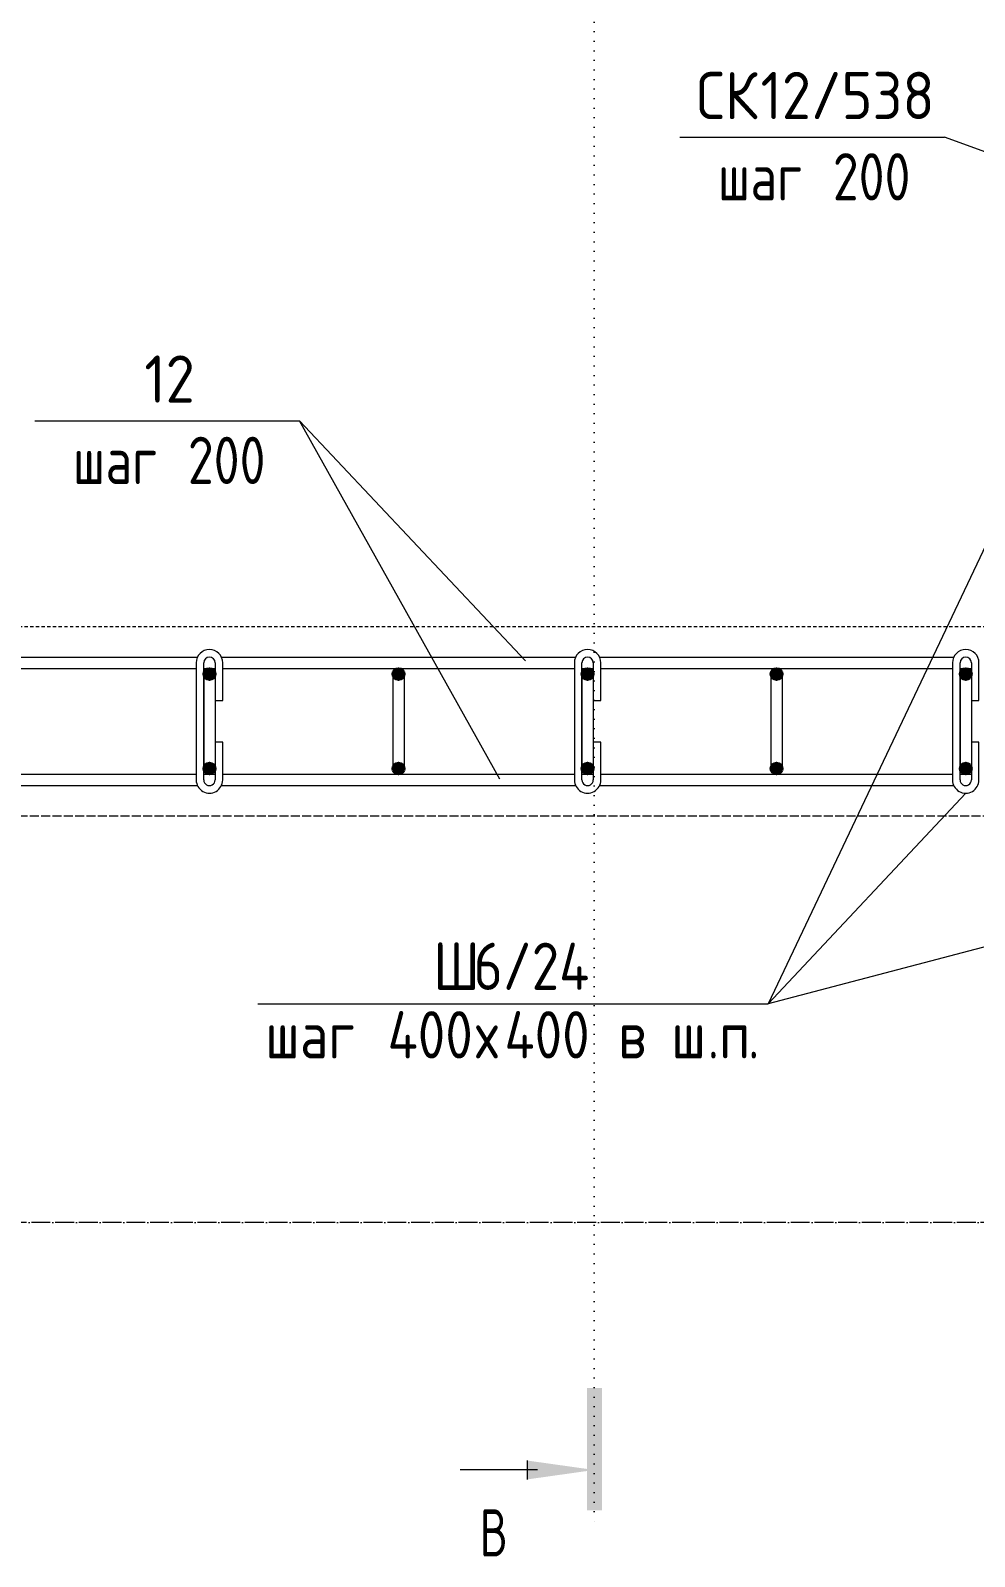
# Model space of a CAD drawing. Header units: millimetres. Extents: x -35709 to -15218, y -2926 to 78616.
# Drawn here: x -32939 to -31941, y 75552 to 77166 of the extents above; entities that cross this region are included whole.
import ezdxf

# ---------------------------------------------------------------- set-up
doc = ezdxf.new("R2010")
doc.units = ezdxf.units.MM
for name, pattern in [('01 Штриховая _4 мм_', [6, 3.5, -2.5]), ('01 Штриховая _8 мм_', [12, 8, -4]), ('02 Штрихпунктирная _20 мм_', [25, 20, -2.5, 0, -2.5]), ('04 Пунктир 10мм', [10, 0, -10])]:
    doc.linetypes.add(name, pattern=pattern)
for name, color, linetype, lineweight in [('AA_Oformlenie', 7, 'Continuous', 9), ('AA_Razrez', 7, 'Continuous', 9), ('AA_Vinoska', 7, 'Continuous', 9), ('KR_Armatura', 7, 'Continuous', 20), ('KR_Armatura_Tonkie', 7, 'Continuous', 20), ('Оси', 7, 'Continuous', 9)]:
    doc.layers.add(name, color=color, linetype=linetype, lineweight=lineweight)
doc.layers.add('AF_Stena_Опалубка', color=7, linetype='Continuous', lineweight=20, true_color=0x0063c6)
doc.layers.add('KR_Fundament', color=7, linetype='Continuous', lineweight=20, true_color=0x804000)
doc.styles.add('ISOCPEUR', font='isocpeur.TTF', dxfattribs={"width": 0.7, "height": 50})
doc.styles.add('ISOCPEUR_1', font='isocpeur.TTF', dxfattribs={"width": 0.9, "height": 50})
doc.styles.add('ISOCPEUR_2', font='isocpeur.TTF', dxfattribs={"width": 0.8, "height": 50})
doc.styles.add('ISOCPEUR_4', font='isocpeur.TTF', dxfattribs={"width": 0.85, "height": 50})

# ---------------------------------------------------------------- blocks, each defined once
blk = doc.blocks.new('079_Шпилька _ЭлУзла_ - d8 А240-3884576-План армирования стен')
at = {"layer": 'AA_Oformlenie'}
for p, q in [((40, 14), (0, 14)), ((0, 6), (40, 6)), ((40, 6), (40, 14)), ((124, 14), (84, 14)), ((84, 14), (84, 6)), ((84, 6), (124, 6)), ((124, -6), (0, -6)), ((0, -14), (124, -14))]:
    blk.add_line(p, q, dxfattribs=at)
for centre, radius, start, end in [((0, 0), 14, 90, 270), ((0, 0), 6, 90, 270), ((124, 0), 14, 270, 90), ((124, 0), 6, 270, 90)]:
    blk.add_arc(centre, radius, start, end, dxfattribs=at)
blk = doc.blocks.new('Разрез - Номер узла_ сзади-394133-План армирования стен')
at = {"layer": 'AA_Razrez'}
for points in [[(7.329, 0.404), (7.329, -0.394), (0.873, -0.394), (0.873, 0.404)], [(3.497, -3.533), (2.503, -3.533), (3, 0)]]:
    blk.add_hatch(color=256, dxfattribs=at).paths.add_polyline_path(points)
for p, q in [((3, -3), (3, -7.096)), ((2.503, -3.533), (3.497, -3.533))]:
    blk.add_line(p, q, dxfattribs=at)
blk = doc.blocks.new('042_М_Арматуры - Диам длина поз _ Шаг-2260295-План армирования стен')
at = {"layer": 'AA_Vinoska'}
blk.add_line((-7, 0), (7, 0), dxfattribs=at)
blk = doc.blocks.new('044_М_Универсальная с полкой - Марка_Комментарий полка 27-3828024-План армирования стен')
at = {"layer": 'AA_Vinoska'}
blk.add_line((-13.5, 0), (13.5, 0), dxfattribs=at)

msp = doc.modelspace()

# ---------------------------------------------------------------- hatches: boundary and pattern name
at = {"layer": 'KR_Armatura', "lineweight": 35}
h = msp.add_hatch(color=256, dxfattribs=at)
edge = h.paths.add_edge_path()
edge.add_arc((-32750.0616, 76485), 6, 0, 360)
for points in [[(-32753.0616, 76479.8038), (-32747.0616, 76479.8038), (-32744.0616, 76485), (-32747.0616, 76490.1962), (-32753.0616, 76490.1962), (-32756.0616, 76485)], [(-32553.0616, 76479.8038), (-32547.0616, 76479.8038), (-32544.0616, 76485), (-32547.0616, 76490.1962), (-32553.0616, 76490.1962), (-32556.0616, 76485)], [(-32353.0616, 76479.8038), (-32347.0616, 76479.8038), (-32344.0616, 76485), (-32347.0616, 76490.1962), (-32353.0616, 76490.1962), (-32356.0616, 76485)], [(-32153.0616, 76479.8038), (-32147.0616, 76479.8038), (-32144.0616, 76485), (-32147.0616, 76490.1962), (-32153.0616, 76490.1962), (-32156.0616, 76485)], [(-31953.0616, 76479.8038), (-31947.0616, 76479.8038), (-31944.0616, 76485), (-31947.0616, 76490.1962), (-31953.0616, 76490.1962), (-31956.0616, 76485)], [(-32753.0616, 76379.8038), (-32747.0616, 76379.8038), (-32744.0616, 76385), (-32747.0616, 76390.1962), (-32753.0616, 76390.1962), (-32756.0616, 76385)], [(-32553.0616, 76379.8038), (-32547.0616, 76379.8038), (-32544.0616, 76385), (-32547.0616, 76390.1962), (-32553.0616, 76390.1962), (-32556.0616, 76385)], [(-32353.0616, 76379.8038), (-32347.0616, 76379.8038), (-32344.0616, 76385), (-32347.0616, 76390.1962), (-32353.0616, 76390.1962), (-32356.0616, 76385)], [(-32153.0616, 76379.8038), (-32147.0616, 76379.8038), (-32144.0616, 76385), (-32147.0616, 76390.1962), (-32153.0616, 76390.1962), (-32156.0616, 76385)], [(-31953.0616, 76379.8038), (-31947.0616, 76379.8038), (-31944.0616, 76385), (-31947.0616, 76390.1962), (-31953.0616, 76390.1962), (-31956.0616, 76385)]]:
    msp.add_hatch(color=256, dxfattribs=at).paths.add_polyline_path(points)
h = msp.add_hatch(color=256, dxfattribs=at)
edge = h.paths.add_edge_path()
edge.add_arc((-32550.0616, 76485), 6, 0, 360)
h = msp.add_hatch(color=256, dxfattribs=at)
edge = h.paths.add_edge_path()
edge.add_arc((-32350.0616, 76485), 6, 0, 360)
h = msp.add_hatch(color=256, dxfattribs=at)
edge = h.paths.add_edge_path()
edge.add_arc((-32150.0616, 76485), 6, 0, 360)
h = msp.add_hatch(color=256, dxfattribs=at)
edge = h.paths.add_edge_path()
edge.add_arc((-31950.0616, 76485), 6, 0, 360)
h = msp.add_hatch(color=256, dxfattribs=at)
edge = h.paths.add_edge_path()
edge.add_arc((-32750.0616, 76385), 6, 0, 360)
h = msp.add_hatch(color=256, dxfattribs=at)
edge = h.paths.add_edge_path()
edge.add_arc((-32550.0616, 76385), 6, 0, 360)
h = msp.add_hatch(color=256, dxfattribs=at)
edge = h.paths.add_edge_path()
edge.add_arc((-32350.0616, 76385), 6, 0, 360)
h = msp.add_hatch(color=256, dxfattribs=at)
edge = h.paths.add_edge_path()
edge.add_arc((-32150.0616, 76385), 6, 0, 360)
h = msp.add_hatch(color=256, dxfattribs=at)
edge = h.paths.add_edge_path()
edge.add_arc((-31950.0616, 76385), 6, 0, 360)

# ---------------------------------------------------------------- linework, layer by layer
at = {"layer": 'AA_Razrez', "color": 7, "linetype": '04 Пунктир 10мм', "true_color": 0xffffff}
msp.add_line((-32342.924, 78568.4424), (-32342.924, 75583.0699), dxfattribs=at)
at = {"layer": 'AA_Vinoska'}
for p, q in [((-31780.6776, 76983.3355), (-31972.4558, 77052.9814)), ((-31856.0616, 76775), (-32158.987, 76136.3245)), ((-32442.7959, 76373.6645), (-32654.702, 76753.0158)), ((-32415.6178, 76499.0774), (-32654.702, 76753.0158)), ((-31310.0616, 76359), (-32158.987, 76136.3245)), ((-31950.0616, 76359), (-32158.987, 76136.3245))]:
    msp.add_line(p, q, dxfattribs=at)
at = {"layer": 'AF_Stena_Опалубка', "linetype": '01 Штриховая _4 мм_'}
for p, q in [((-31880.0616, 76535), (-34680.0616, 76535)), ((-34680.0616, 76335), (-31880.0616, 76335))]:
    msp.add_line(p, q, dxfattribs=at)
at = {"layer": 'KR_Armatura', "lineweight": 35}
for p, q in [((-32753.0616, 76490.1962), (-32756.0616, 76485)), ((-32756.0616, 76485), (-32753.0616, 76479.8038)), ((-32747.0616, 76490.1962), (-32753.0616, 76490.1962)), ((-32753.0616, 76479.8038), (-32747.0616, 76479.8038)), ((-32744.0616, 76485), (-32747.0616, 76490.1962)), ((-32747.0616, 76479.8038), (-32744.0616, 76485)), ((-32553.0616, 76490.1962), (-32556.0616, 76485)), ((-32556.0616, 76485), (-32553.0616, 76479.8038)), ((-32547.0616, 76490.1962), (-32553.0616, 76490.1962)), ((-32553.0616, 76479.8038), (-32547.0616, 76479.8038)), ((-32544.0616, 76485), (-32547.0616, 76490.1962)), ((-32547.0616, 76479.8038), (-32544.0616, 76485)), ((-32353.0616, 76490.1962), (-32356.0616, 76485)), ((-32356.0616, 76485), (-32353.0616, 76479.8038)), ((-32347.0616, 76490.1962), (-32353.0616, 76490.1962)), ((-32353.0616, 76479.8038), (-32347.0616, 76479.8038)), ((-32344.0616, 76485), (-32347.0616, 76490.1962)), ((-32347.0616, 76479.8038), (-32344.0616, 76485)), ((-32153.0616, 76490.1962), (-32156.0616, 76485)), ((-32156.0616, 76485), (-32153.0616, 76479.8038)), ((-32147.0616, 76490.1962), (-32153.0616, 76490.1962)), ((-32153.0616, 76479.8038), (-32147.0616, 76479.8038)), ((-32144.0616, 76485), (-32147.0616, 76490.1962)), ((-32147.0616, 76479.8038), (-32144.0616, 76485)), ((-31953.0616, 76490.1962), (-31956.0616, 76485)), ((-31956.0616, 76485), (-31953.0616, 76479.8038)), ((-31947.0616, 76490.1962), (-31953.0616, 76490.1962)), ((-31953.0616, 76479.8038), (-31947.0616, 76479.8038)), ((-31944.0616, 76485), (-31947.0616, 76490.1962)), ((-31947.0616, 76479.8038), (-31944.0616, 76485)), ((-32753.0616, 76390.1962), (-32756.0616, 76385)), ((-32756.0616, 76385), (-32753.0616, 76379.8038)), ((-32747.0616, 76390.1962), (-32753.0616, 76390.1962)), ((-32744.0616, 76385), (-32747.0616, 76390.1962)), ((-32747.0616, 76379.8038), (-32744.0616, 76385)), ((-32553.0616, 76390.1962), (-32556.0616, 76385)), ((-32556.0616, 76385), (-32553.0616, 76379.8038)), ((-32547.0616, 76390.1962), (-32553.0616, 76390.1962)), ((-32544.0616, 76385), (-32547.0616, 76390.1962)), ((-32547.0616, 76379.8038), (-32544.0616, 76385)), ((-32353.0616, 76390.1962), (-32356.0616, 76385)), ((-32356.0616, 76385), (-32353.0616, 76379.8038)), ((-32347.0616, 76390.1962), (-32353.0616, 76390.1962)), ((-32344.0616, 76385), (-32347.0616, 76390.1962)), ((-32347.0616, 76379.8038), (-32344.0616, 76385)), ((-32153.0616, 76390.1962), (-32156.0616, 76385)), ((-32156.0616, 76385), (-32153.0616, 76379.8038)), ((-32147.0616, 76390.1962), (-32153.0616, 76390.1962)), ((-32144.0616, 76385), (-32147.0616, 76390.1962)), ((-32147.0616, 76379.8038), (-32144.0616, 76385)), ((-31953.0616, 76390.1962), (-31956.0616, 76385)), ((-31956.0616, 76385), (-31953.0616, 76379.8038)), ((-31947.0616, 76390.1962), (-31953.0616, 76390.1962)), ((-31944.0616, 76385), (-31947.0616, 76390.1962)), ((-31947.0616, 76379.8038), (-31944.0616, 76385)), ((-32753.0616, 76379.8038), (-32747.0616, 76379.8038)), ((-32553.0616, 76379.8038), (-32547.0616, 76379.8038)), ((-32353.0616, 76379.8038), (-32347.0616, 76379.8038)), ((-32153.0616, 76379.8038), (-32147.0616, 76379.8038)), ((-31953.0616, 76379.8038), (-31947.0616, 76379.8038))]:
    msp.add_line(p, q, dxfattribs=at)
for centre in [(-32750.0616, 76485), (-32550.0616, 76485), (-32350.0616, 76485), (-32150.0616, 76485), (-31950.0616, 76485), (-32750.0616, 76385), (-32550.0616, 76385), (-32350.0616, 76385), (-32150.0616, 76385), (-31950.0616, 76385)]:
    msp.add_circle(centre, 6, dxfattribs=at)
at = {"layer": 'KR_Armatura_Tonkie'}
for p, q in [((-33137.523, 76503), (-32762.6002, 76503)), ((-32737.523, 76503), (-32362.6002, 76503)), ((-32337.523, 76503), (-31962.6002, 76503)), ((-33136.0616, 76491), (-32764.0616, 76491)), ((-32756.0616, 76491), (-32744.0616, 76491)), ((-32756.0616, 76485), (-32756.0616, 76449)), ((-32744.0616, 76485), (-32744.0616, 76449)), ((-32736.0616, 76491), (-32364.0616, 76491)), ((-32556.0616, 76485), (-32556.0616, 76449)), ((-32544.0616, 76485), (-32544.0616, 76449)), ((-32356.0616, 76491), (-32344.0616, 76491)), ((-32356.0616, 76485), (-32356.0616, 76449)), ((-32344.0616, 76485), (-32344.0616, 76449)), ((-32336.0616, 76491), (-31964.0616, 76491)), ((-32156.0616, 76485), (-32156.0616, 76449)), ((-32144.0616, 76485), (-32144.0616, 76449)), ((-31956.0616, 76491), (-31944.0616, 76491)), ((-31956.0616, 76485), (-31956.0616, 76449)), ((-31944.0616, 76485), (-31944.0616, 76449)), ((-32756.0616, 76449), (-32756.0616, 76421)), ((-32744.0616, 76449), (-32744.0616, 76421)), ((-32556.0616, 76449), (-32556.0616, 76421)), ((-32544.0616, 76449), (-32544.0616, 76421)), ((-32356.0616, 76449), (-32356.0616, 76421)), ((-32344.0616, 76449), (-32344.0616, 76421)), ((-32156.0616, 76449), (-32156.0616, 76421)), ((-32144.0616, 76449), (-32144.0616, 76421)), ((-31956.0616, 76449), (-31956.0616, 76421)), ((-31944.0616, 76449), (-31944.0616, 76421)), ((-32756.0616, 76421), (-32756.0616, 76385)), ((-32744.0616, 76421), (-32744.0616, 76385)), ((-32556.0616, 76421), (-32556.0616, 76385)), ((-32544.0616, 76421), (-32544.0616, 76385)), ((-32356.0616, 76421), (-32356.0616, 76385)), ((-32344.0616, 76421), (-32344.0616, 76385)), ((-32156.0616, 76421), (-32156.0616, 76385)), ((-32144.0616, 76421), (-32144.0616, 76385)), ((-31956.0616, 76421), (-31956.0616, 76385)), ((-31944.0616, 76421), (-31944.0616, 76385)), ((-33137.523, 76367), (-32762.6002, 76367)), ((-33136.0616, 76379), (-32764.0616, 76379)), ((-32756.0616, 76379), (-32744.0616, 76379)), ((-32737.523, 76367), (-32362.6002, 76367)), ((-32736.0616, 76379), (-32364.0616, 76379)), ((-32356.0616, 76379), (-32344.0616, 76379)), ((-32337.523, 76367), (-31962.6002, 76367)), ((-32336.0616, 76379), (-31964.0616, 76379)), ((-31956.0616, 76379), (-31944.0616, 76379))]:
    msp.add_line(p, q, dxfattribs=at)
for centre, start, end in [((-32750.0616, 76485), 0, 180), ((-32550.0616, 76485), 0, 180), ((-32350.0616, 76485), 0, 180), ((-32150.0616, 76485), 0, 180), ((-31950.0616, 76485), 0, 180), ((-32750.0616, 76385), 180, 0), ((-32550.0616, 76385), 180, 0), ((-32350.0616, 76385), 180, 0), ((-32150.0616, 76385), 180, 0), ((-31950.0616, 76385), 180, 0)]:
    msp.add_arc(centre, 6, start, end, dxfattribs=at)
at = {"layer": 'KR_Fundament', "linetype": '01 Штриховая _8 мм_'}
msp.add_line((-34980.0616, 76335), (-29660.0616, 76335), dxfattribs=at)
at = {"layer": 'Оси', "linetype": '02 Штрихпунктирная _20 мм_'}
msp.add_line((-28927.4716, 75905), (-34748.5887, 75905), dxfattribs=at)

# ---------------------------------------------------------------- block references
at = {"layer": 'AA_Oformlenie', "rotation": 269.9999999999996}
for p in [(-32750.0616, 76497), (-32350.0616, 76497), (-31950.0616, 76497)]:
    msp.add_blockref('079_Шпилька _ЭлУзла_ - d8 А240-3884576-План армирования стен', p, dxfattribs=at)
at = {"layer": 'AA_Razrez', "extrusion": (0, 0, -1), "xscale": 19.99999999999999, "yscale": 19.99999999999999, "zscale": 19.99999999999999, "rotation": 90.00000000000053}
msp.add_blockref('Разрез - Номер узла_ сзади-394133-План армирования стен', (32342.924, 75583.0699), dxfattribs=at)
at = {"layer": 'AA_Vinoska', "xscale": 19.99999999999999, "yscale": 19.99999999999999, "zscale": 19.99999999999999}
for name, p in [('042_М_Арматуры - Диам длина поз _ Шаг-2260295-План армирования стен', (-32112.4558, 77052.9814)), ('042_М_Арматуры - Диам длина поз _ Шаг-2260295-План армирования стен', (-32794.702, 76753.0158)), ('044_М_Универсальная с полкой - Марка_Комментарий полка 27-3828024-План армирования стен', (-32428.987, 76136.3245))]:
    msp.add_blockref(name, p, dxfattribs=at)

# ---------------------------------------------------------------- texts
at = {"layer": 'AA_Razrez', "insert": (-32464.1065, 75601.5651), "char_height": 50, "width": 33.670875, "attachment_point": 1, "style": 'ISOCPEUR'}
msp.add_mtext('\\fISOCPEUR|b0|i0|c204|p34|;\\W.7;В', dxfattribs=at)
at = {"layer": 'AA_Vinoska', "char_height": 50, "attachment_point": 1}
for s, insert, width, style in [('СК', (-32234.933, 77121.9864), 82.253137, 'ISOCPEUR_1'), ('12/538', (-32167.0674, 77121.9864), 222.227775, 'ISOCPEUR_1'), (' 200', (-32116.1147, 77036.0054), 133.4008, 'ISOCPEUR_2'), ('шаг', (-32212.423, 77036.0054), 116.7257, 'ISOCPEUR_2'), ('12', (-32818.8992, 76822.0207), 66.379725, 'ISOCPEUR_1'), (' 200', (-32798.3608, 76736.0397), 133.4008, 'ISOCPEUR_2'), ('шаг', (-32894.6692, 76736.0397), 116.7257, 'ISOCPEUR_2'), ('\\fISOCPEUR|b0|i0|c204|p34|;\\W.85;Ш', (-32513.307, 76200.865), 51.789012, 'ISOCPEUR_4'), ('6/24', (-32470.5768, 76200.865), 151.278431, 'ISOCPEUR_4'), (' 400', (-32588.7144, 76128.4216), 145.826956, 'ISOCPEUR_4'), ('400 ', (-32438.0342, 76128.4216), 145.826956, 'ISOCPEUR_4'), ('\\fISOCPEUR|b0|i0|c204|p34|;\\W.85; ', (-32287.354, 76128.4216), 31.345981, 'ISOCPEUR_4'), ('шаг', (-32691.042, 76128.4216), 124.021056, 'ISOCPEUR_4'), ('\\fISOCPEUR|b0|i0|c204|p34|;\\W.85;х', (-32468.3951, 76128.4216), 36.797456, 'ISOCPEUR_4'), ('\\fISOCPEUR|b0|i0|c204|p34|;\\W.85;в', (-32317.7149, 76128.4216), 36.797456, 'ISOCPEUR_4'), ('\\fISOCPEUR|b0|i0|c204|p34|;\\W.85;ш', (-32261.491, 76128.4216), 46.337537, 'ISOCPEUR_4'), ('\\fISOCPEUR|b0|i0|c204|p34|;\\W.85;п', (-32210.8894, 76128.4216), 36.797456, 'ISOCPEUR_4'), ('\\fISOCPEUR|b0|i0|c204|p34|;\\W.85;.', (-32223.2587, 76128.4216), 14.991556, 'ISOCPEUR_4'), ('\\fISOCPEUR|b0|i0|c204|p34|;\\W.85;.', (-32180.5285, 76128.4216), 14.991556, 'ISOCPEUR_4')]:
    msp.add_mtext(s, dxfattribs=dict(at, insert=insert, width=width, style=style))

doc.saveas('drawing.dxf')
